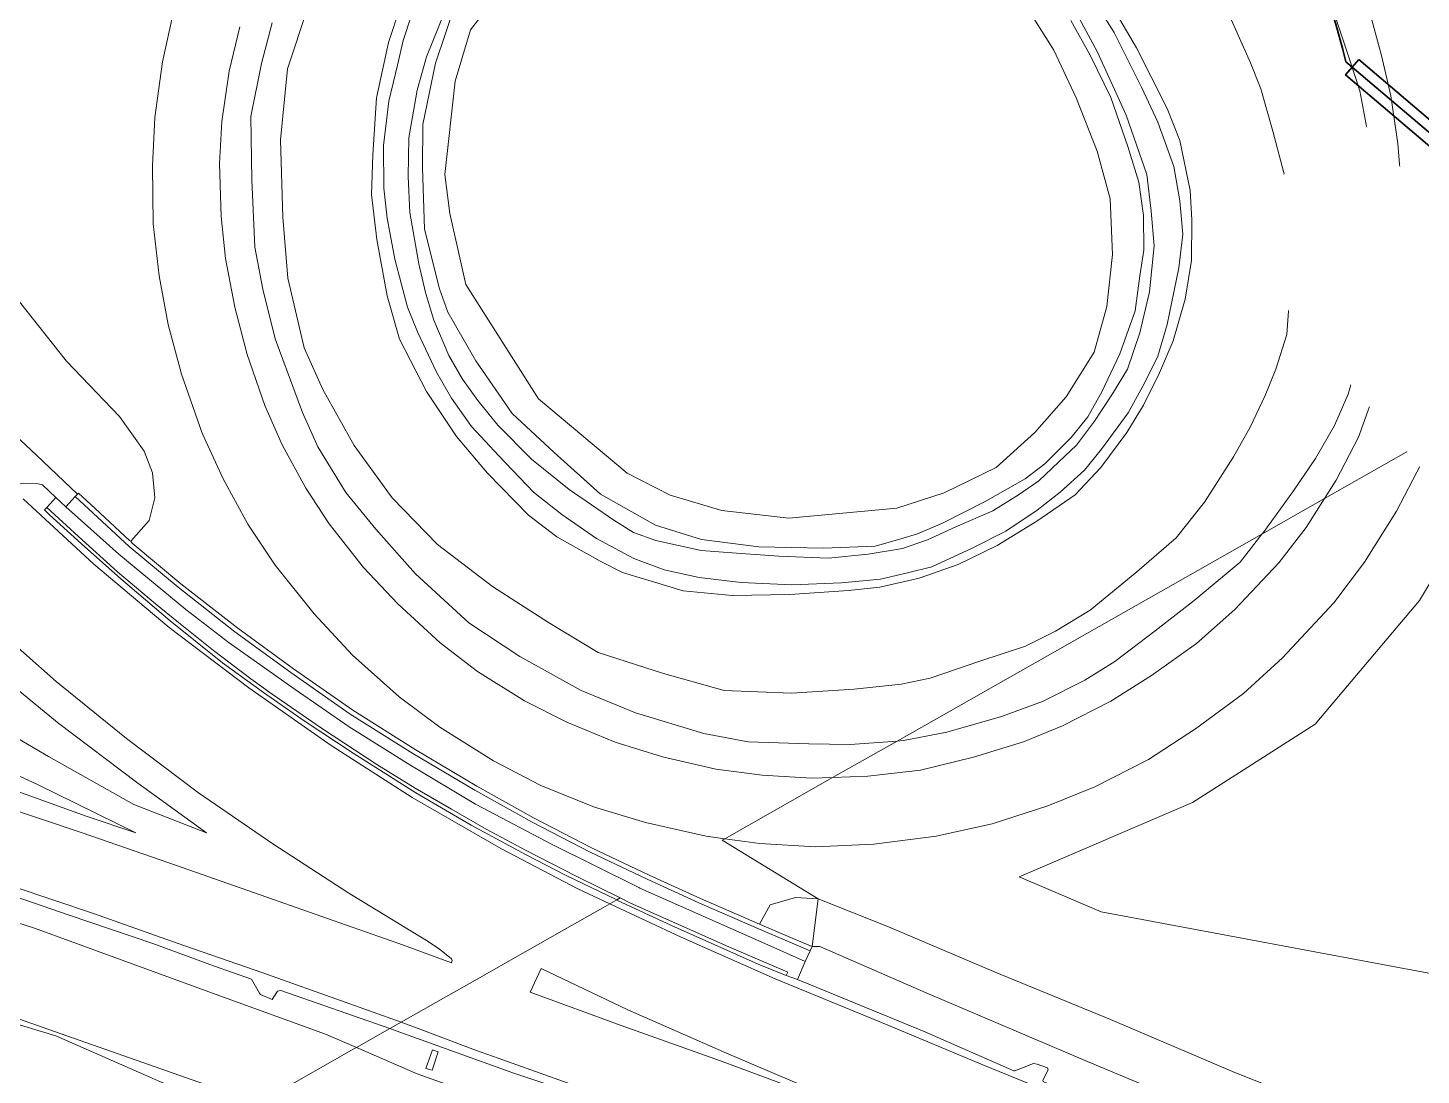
# Model space of a CAD drawing. Header units: metres. Extents: x 112942 to 118371, y 496117 to 499046.
# Drawn here: x 117808 to 117946, y 496378.5 to 496482.3 of the extents above; entities that cross this region are included whole.
import ezdxf

# ---------------------------------------------------------------- set-up
doc = ezdxf.new("R2010")
doc.units = ezdxf.units.M
doc.linetypes.add('XX-AFBREEK', pattern=[7, 4, -1, 1, -1])
for name, color, linetype, lineweight in [('B-WE-OG-TOPOKAART-G', 253, 'Continuous', 18), ('N-WE-KL-DATA_GLASVEZEL-G', 90, 'KL-GLASVEZEL-N', 35), ('N-WE-KL-DATA_GLASVEZEL_MANTELBUIS-G', 90, 'Continuous', 35), ('X-XX-AL-AFBREEKLIJN-G', 7, 'XX-AFBREEK', 18)]:
    doc.layers.add(name, color=color, linetype=linetype, lineweight=lineweight)
doc.linetypes.add('KL-GLASVEZEL-N', pattern='A,4,-1,[101,NLCS.SHX,S=0.5,R=0,X=0,Y=0],-1,4,-1,["G",Standard,S=1,R=0,X=-0.25,Y=-0.5],-1.5', length=12.5)

msp = doc.modelspace()

# ---------------------------------------------------------------- linework, layer by layer
at = {"layer": 'B-WE-OG-TOPOKAART-G', "elevation": -1.422}
for points in [[(117845.996, 496483.412), (117845.203, 496481.023), (117844.622, 496478.557), (117843.785, 496474.99), (117843.233, 496470.624), (117843.274, 496466.388), (117843.598, 496463.425), (117844.384, 496459.342), (117845.634, 496454.611), (117846.607, 496452.145), (117848.484, 496448.161), (117849.994, 496445.582), (117851.943, 496442.794), (117854.663, 496439.874), (117858.109, 496436.281), (117860.897, 496434.076), (117864.319, 496431.69), (117868.031, 496429.71), (117871.028, 496428.581), (117874.495, 496427.808), (117878.65, 496427.342), (117883.684, 496427.093), (117888.596, 496427.281), (117892.459, 496427.641), (117895.138, 496428.274), (117897.529, 496428.865), (117901.452, 496430.683), (117904.851, 496432.425), (117907.95, 496434.496), (117910.239, 496436.261), (117912.651, 496438.442), (117914.326, 496440.53), (117916.989, 496444.136), (117918.591, 496447.081), (117919.906, 496449.729), (117920.835, 496452.885), (117921.991, 496458.495), (117922.379, 496461.826), (117922.088, 496465.13), (117921.485, 496468.542), (117919.907, 496472.909), (117918.282, 496476.386), (117915.575, 496481.822), (117911.807, 496487.801)], [(117911.807, 496487.801), (117915.575, 496481.822), (117918.282, 496476.386), (117919.907, 496472.909), (117921.485, 496468.542), (117922.088, 496465.13), (117922.379, 496461.826), (117921.991, 496458.495), (117920.835, 496452.885), (117919.906, 496449.729), (117918.591, 496447.081), (117916.989, 496444.136), (117914.326, 496440.53), (117912.651, 496438.442), (117910.239, 496436.261), (117907.95, 496434.496), (117904.851, 496432.425), (117901.452, 496430.683), (117901.452, 496430.683), (117897.529, 496428.865), (117895.138, 496428.274), (117892.459, 496427.641), (117888.596, 496427.281), (117883.684, 496427.093), (117878.65, 496427.342), (117874.495, 496427.808), (117871.028, 496428.581), (117868.031, 496429.71), (117864.319, 496431.69), (117860.897, 496434.076), (117858.109, 496436.281), (117854.663, 496439.874), (117851.943, 496442.794), (117849.994, 496445.582), (117848.484, 496448.161), (117846.607, 496452.145), (117845.634, 496454.611), (117844.384, 496459.342), (117843.598, 496463.425), (117843.274, 496466.388), (117843.233, 496470.624), (117843.785, 496474.99), (117844.622, 496478.557), (117845.203, 496481.023), (117845.996, 496483.412)], [(117911.666, 496484.082), (117913.944, 496479.843), (117916.779, 496473.618), (117918.823, 496467.756), (117919.248, 496464.119), (117919.554, 496460.685), (117919.092, 496456.118), (117918.132, 496452.054), (117916.922, 496448.444), (117915.42, 496446.023), (117913.654, 496443.291), (117911.867, 496440.945), (117910.117, 496439.265), (117908.128, 496437.388), (117906.128, 496435.997), (117903.582, 496434.433), (117899.9, 496432.828), (117897.111, 496431.542), (117897.111, 496431.542), (117894.639, 496430.687), (117891.241, 496430.141), (117887.305, 496429.732), (117882.396, 496429.93), (117878.203, 496430.217), (117874.698, 496430.492), (117870.198, 496431.485), (117868.001, 496432.287), (117866.044, 496433.512), (117861.615, 496436.534), (117857.885, 496439.544), (117854.577, 496442.897), (117852.599, 496445.343), (117851.08, 496447.454), (117849.712, 496449.817), (117848.228, 496453.309), (117847.394, 496456.037), (117846.741, 496458.9), (117845.861, 496463.97), (117845.675, 496467.532), (117845.748, 496471.385), (117846.57, 496476.09), (117847.51, 496479.39), (117849.4, 496484.061)], [(117849.4, 496484.061), (117847.51, 496479.39), (117846.57, 496476.09), (117845.748, 496471.385), (117845.675, 496467.532), (117845.861, 496463.97), (117846.741, 496458.9), (117847.394, 496456.037), (117848.228, 496453.309), (117849.712, 496449.817), (117851.08, 496447.454), (117852.599, 496445.343), (117854.577, 496442.897), (117857.885, 496439.544), (117861.615, 496436.534), (117866.044, 496433.512), (117868.001, 496432.287), (117870.198, 496431.485), (117874.698, 496430.492), (117878.203, 496430.217), (117882.396, 496429.93), (117887.305, 496429.732), (117891.241, 496430.141), (117894.639, 496430.687), (117897.111, 496431.542), (117899.9, 496432.828), (117903.582, 496434.433), (117906.128, 496435.997), (117908.128, 496437.388), (117910.117, 496439.265), (117911.867, 496440.945), (117913.654, 496443.291), (117915.42, 496446.023), (117916.922, 496448.444), (117918.132, 496452.054), (117919.092, 496456.118), (117919.554, 496460.685), (117919.248, 496464.119), (117918.823, 496467.756), (117916.779, 496473.618), (117913.944, 496479.843), (117911.666, 496484.082)]]:
    msp.add_lwpolyline(points, dxfattribs=at)
at = {"layer": 'B-WE-OG-TOPOKAART-G', "elevation": 5.315}
for points in [[(117847.442, 496379.199), (117848.057, 496379.004), (117848.663, 496380.83), (117848.09, 496381.02), (117847.442, 496379.199)], [(117848.09, 496381.02), (117848.663, 496380.83), (117848.057, 496379.004), (117847.442, 496379.199), (117848.09, 496381.02)]]:
    msp.add_lwpolyline(points, close=True, dxfattribs=at)
at = {"layer": 'B-WE-OG-TOPOKAART-G'}
for points in [[(117894.071, 496434.694, -1.032), (117883.39, 496433.687, -1.032), (117876.75, 496434.452, -1.032), (117871.627, 496435.991, -0.915), (117867.361, 496438.156, -0.915), (117858.594, 496445.52, -0.804), (117851.383, 496456.838, -0.906), (117849.821, 496463.89, -1.005), (117849.317, 496467.74, -1.029), (117850.353, 496476.971, -1.029), (117851.865, 496482.061, -1.029), (117858.743, 496490.955, -1.098)], [(117858.743, 496490.955, -1.098), (117851.865, 496482.061, -1.029), (117850.353, 496476.971, -1.029), (117849.317, 496467.74, -1.029), (117849.821, 496463.89, -1.005), (117851.383, 496456.838, -0.906), (117858.594, 496445.52, -0.804)], [(117858.594, 496445.52, -0.804), (117867.361, 496438.156, -0.915), (117871.627, 496435.991, -0.915), (117876.75, 496434.452, -1.032), (117883.39, 496433.687, -1.032), (117894.071, 496434.694, -1.032), (117898.759, 496436.223, -1.032), (117903.911, 496438.708, -0.993), (117907.738, 496442.195, -0.99), (117910.83, 496445.73, -1.029), (117913.593, 496450.157, -0.876), (117914.875, 496454.656, -0.798), (117915.412, 496459.819, -0.81), (117915.19, 496465.34, -0.939), (117913.922, 496470.036, -0.975), (117911.82, 496475.35, -1.011), (117909.602, 496480.07, -0.897), (117903.901, 496489.125, -0.81)], [(117903.901, 496489.125, -0.81), (117909.602, 496480.07, -0.897), (117911.82, 496475.35, -1.011), (117913.922, 496470.036, -0.975), (117915.19, 496465.34, -0.939), (117915.412, 496459.819, -0.81), (117914.875, 496454.656, -0.798), (117913.593, 496450.157, -0.876), (117910.83, 496445.73, -1.029), (117907.738, 496442.195, -0.99), (117903.911, 496438.708, -0.993), (117898.759, 496436.223, -1.032), (117894.071, 496434.694, -1.032)], [(117914.403, 496486.096, -1.017), (117917.787, 496480.301, -0.972), (117920.835, 496474.274, -0.957), (117922.08, 496471.099, -0.954), (117923.121, 496466.171, -1.026), (117923.291, 496463.247, -1.002), (117923.254, 496459.207, -0.966), (117922.63, 496455.382, -1.014), (117921.415, 496451.253, -0.975), (117920.089, 496448.084, -0.939), (117918.479, 496444.887, -0.951), (117916.852, 496442.176, -0.951), (117914.28, 496438.732, -0.984), (117911.733, 496436.01, -0.975), (117907.941, 496433.395, -1.014), (117903.996, 496430.997, -1.035), (117900.158, 496429.096, -1.026), (117896.279, 496427.762, -1.047), (117892.377, 496426.852, -1.005), (117889.293, 496426.541, -0.987), (117883.488, 496426.148, -1.092), (117877.757, 496426.037, -1.086), (117872.918, 496426.503, -0.906), (117866.913, 496428.301, -0.825), (117864.686, 496429.439, -0.825), (117860.403, 496431.855, -0.798), (117857.596, 496433.987, -0.834), (117853.532, 496438.148, -0.882), (117850.485, 496441.803, -0.852), (117847.491, 496446.24, -0.831), (117844.834, 496451.432, -0.816), (117843.595, 496455.721, -0.837), (117842.591, 496461.301, -0.864), (117842.045, 496465.761, -0.903), (117842.196, 496469.681, -0.93), (117842.554, 496475.33, -0.915), (117843.731, 496480.824, -0.984), (117844.898, 496484.322, -0.993)], [(117844.898, 496484.322, -0.993), (117843.731, 496480.824, -0.984), (117842.554, 496475.33, -0.915), (117842.196, 496469.681, -0.93), (117842.045, 496465.761, -0.903), (117842.591, 496461.301, -0.864), (117843.595, 496455.721, -0.837), (117844.834, 496451.432, -0.816), (117847.491, 496446.24, -0.831), (117850.485, 496441.803, -0.852), (117853.532, 496438.148, -0.882), (117857.596, 496433.987, -0.834), (117860.403, 496431.855, -0.798), (117864.686, 496429.439, -0.825), (117866.913, 496428.301, -0.825), (117872.918, 496426.503, -0.906), (117877.757, 496426.037, -1.086), (117883.488, 496426.148, -1.092), (117889.293, 496426.541, -0.987), (117892.377, 496426.852, -1.005), (117896.279, 496427.762, -1.047), (117900.158, 496429.096, -1.026), (117903.996, 496430.997, -1.035), (117907.941, 496433.395, -1.014), (117911.733, 496436.01, -0.975), (117914.28, 496438.732, -0.984), (117916.852, 496442.176, -0.951), (117918.479, 496444.887, -0.951), (117920.089, 496448.084, -0.939), (117921.415, 496451.253, -0.975), (117922.63, 496455.382, -1.014), (117923.254, 496459.207, -0.966), (117923.291, 496463.247, -1.002), (117923.121, 496466.171, -1.026), (117922.08, 496471.099, -0.954), (117920.835, 496474.274, -0.957), (117917.787, 496480.301, -0.972), (117914.403, 496486.096, -1.017)], [(117937.141, 496484.429, 3.665), (117938.804, 496479.449, 3.596), (117939.907, 496476.027, 3.548), (117940.789, 496471.261, 3.446), (117941.229, 496467.271, 3.365), (117941.411, 496463.036, 3.317), (117941.253, 496459.658, 3.245), (117940.851, 496454.635, 3.164), (117940.072, 496450.578, 3.086), (117938.763, 496445.973, 3.056), (117937.418, 496442.884, 2.999), (117935.512, 496439.618, 2.927), (117933.36, 496436.417, 2.798), (117930.326, 496432.253, 2.735), (117930.222, 496432.119, 2.732), (117894.096, 496411.625, 1.773), (117889.443, 496411.266, 1.643), (117885.344, 496411.354, 1.511), (117879.341, 496411.539, 1.484), (117874.975, 496412.373, 1.409), (117868.181, 496414.415, 1.229), (117862.83, 496416.635, 1.082), (117856.749, 496419.985, 1.022), (117851.71, 496423.332, 0.947), (117846.426, 496428.185, 0.812), (117842.482, 496432.598, 0.776), (117839.507, 496436.23, 0.725), (117836.73, 496440.78, 0.701), (117835.224, 496444.177, 0.626), (117832.53, 496451.456, 0.479), (117831.288, 496456.383, 0.452), (117830.506, 496460.555, 0.413), (117830.2, 496467.215, 0.296), (117830.11, 496473.494, 0.251), (117831.169, 496478.736, 0.146), (117832.226, 496482.779, 0.116)], [(117850.339, 496484.562, -1.05), (117848.388, 496478.758, -1.044), (117847.149, 496472.695, -1.047), (117847.11, 496468.42, -0.909), (117847.308, 496462.323, -0.909), (117848.795, 496456.406, -0.918), (117849.602, 496454.117, -0.879), (117852.379, 496449.289, -0.879), (117855.969, 496444.066, -0.876), (117860.132, 496440.203, -0.867), (117864.734, 496436.087, -0.909), (117870.176, 496433.008, -1.041), (117874.717, 496431.592, -1.062), (117880.418, 496430.848, -1.086), (117886.794, 496430.714, -1.131), (117891.924, 496430.926, -1.161), (117894.382, 496431.61, -1.161), (117896.125, 496432.132, -1.161), (117898.594, 496433.207, -1.134), (117902.827, 496435.335, -1.158), (117906.787, 496437.586, -1.17), (117908.737, 496439.079, -1.158), (117911.321, 496441.692, -1.194), (117912.975, 496443.727, -1.194), (117914.384, 496446.216, -1.116), (117916.161, 496449.989, -1.014), (117917.669, 496454.242, -1.011), (117918.144, 496457.705, -1.029), (117918.536, 496460.238, -1.041), (117918.49, 496463.692, -1.089), (117918.046, 496466.992, -1.101), (117916.944, 496470.507, -1.155), (117915.26, 496475.377, -1.155), (117913.239, 496479.481, -1.176), (117911.311, 496483.011, -1.017)], [(117908.737, 496439.079, -1.158), (117906.787, 496437.586, -1.17), (117902.827, 496435.335, -1.158), (117898.594, 496433.207, -1.134), (117896.125, 496432.132, -1.161), (117894.382, 496431.61, -1.161), (117891.924, 496430.926, -1.161), (117886.794, 496430.714, -1.131), (117880.418, 496430.848, -1.086), (117874.717, 496431.592, -1.062), (117870.176, 496433.008, -1.041), (117864.734, 496436.087, -0.909), (117860.132, 496440.203, -0.867), (117855.969, 496444.066, -0.876), (117852.379, 496449.289, -0.879), (117849.602, 496454.117, -0.879), (117848.795, 496456.406, -0.918), (117847.308, 496462.323, -0.909), (117847.11, 496468.42, -0.909), (117847.149, 496472.695, -1.047), (117848.388, 496478.758, -1.044), (117850.339, 496484.562, -1.05)], [(117940.733, 496484.372, 4.028), (117942.074, 496479.527, 3.94), (117942.984, 496475.532, 3.852), (117943.678, 496470.795, 3.785), (117944.104, 496465.465, 3.668), (117944.151, 496460.743, 3.607), (117943.558, 496455.006, 3.516), (117942.934, 496451.649, 3.447), (117941.792, 496447.345, 3.394), (117939.792, 496441.733, 3.283), (117937.565, 496437.449, 3.184), (117936.412, 496435.63, 3.156), (117930.222, 496432.119, 2.732), (117930.326, 496432.253, 2.735), (117933.36, 496436.417, 2.798), (117935.512, 496439.618, 2.927), (117937.418, 496442.884, 2.999), (117938.763, 496445.973, 3.056), (117940.072, 496450.578, 3.086), (117940.851, 496454.635, 3.164), (117941.253, 496459.658, 3.245), (117941.411, 496463.036, 3.317), (117941.229, 496467.271, 3.365), (117940.789, 496471.261, 3.446), (117939.907, 496476.027, 3.548), (117938.804, 496479.449, 3.596), (117937.141, 496484.429, 3.665)], [(117822.447, 496483.84, 0.751), (117821.359, 496478.909, 0.811), (117820.598, 496473.393, 0.873), (117820.375, 496468.6, 0.936), (117820.451, 496462.861, 1.003), (117821.027, 496457.717, 1.071), (117821.915, 496452.883, 1.113), (117823.231, 496447.947, 1.164), (117825.305, 496442.11, 1.236), (117827.371, 496437.605, 1.309), (117829.829, 496433.091, 1.397), (117832.506, 496429.058, 1.439), (117836.396, 496424.214, 1.508), (117840.182, 496420.142, 1.584), (117844.812, 496415.997, 1.664), (117848.824, 496413.007, 1.738), (117854.132, 496409.677, 1.839), (117858.839, 496407.228, 1.901), (117864.149, 496405.074, 1.995), (117869.182, 496403.556, 2.063), (117875.191, 496402.196, 2.167), (117877.038, 496401.949, 2.198)], [(117829.023, 496482.379, 0.44), (117827.953, 496477.982, 0.502), (117827.245, 496472.986, 0.587), (117826.993, 496468.817, 0.646), (117827.183, 496463.579, 0.692), (117827.605, 496459.421, 0.743), (117828.52, 496454.59, 0.81), (117829.748, 496449.908, 0.869), (117831.493, 496444.871, 0.948), (117833.228, 496440.963, 1.062), (117835.552, 496436.679, 1.074), (117837.86, 496433.141, 1.142), (117841.256, 496428.824, 1.219), (117844.677, 496425.198, 1.284), (117848.851, 496421.365, 1.369), (117852.568, 496418.497, 1.472), (117857.2, 496415.604, 1.557), (117861.396, 496413.478, 1.625), (117866.196, 496411.511, 1.703), (117870.883, 496410.043, 1.776), (117876.143, 496408.823, 1.896), (117880.728, 496408.246, 1.966), (117885.633, 496407.93, 2.066), (117887.712, 496408.004, 2.101), (117883.233, 496405.463, 2.14), (117877.504, 496402.214, 2.21), (117877.038, 496401.949, 2.198), (117875.191, 496402.196, 2.167), (117869.182, 496403.556, 2.063), (117864.149, 496405.074, 1.995), (117858.839, 496407.228, 1.901), (117854.132, 496409.677, 1.839), (117848.824, 496413.007, 1.738), (117844.812, 496415.997, 1.664), (117840.182, 496420.142, 1.584), (117836.396, 496424.214, 1.508), (117832.506, 496429.058, 1.439), (117829.829, 496433.091, 1.397), (117827.371, 496437.605, 1.309), (117825.305, 496442.11, 1.236), (117823.231, 496447.947, 1.164), (117821.915, 496452.883, 1.113), (117821.027, 496457.717, 1.071), (117820.451, 496462.861, 1.003), (117820.375, 496468.6, 0.936), (117820.598, 496473.393, 0.873), (117821.359, 496478.909, 0.811), (117822.447, 496483.84, 0.751)], [(117926.644, 496484.277, -0.339), (117929.093, 496478.788, -0.288), (117930.098, 496476.215, -0.354), (117931.304, 496472.019, -0.348), (117932.537, 496467.411, -0.351), (117933.112, 496462.653, -0.384), (117933.293, 496459.382, -0.357), (117932.937, 496455.614, -0.36), (117932.675, 496451.906, -0.303), (117931.591, 496448.451, -0.309), (117930.547, 496445.859, -0.339), (117929.071, 496442.716, -0.342), (117927.402, 496439.771, -0.381), (117924.538, 496435.271, -0.324), (117921.741, 496431.738, -0.333), (117917.832, 496428.388, -0.369), (117913.221, 496424.575, -0.306), (117909.79, 496422.503, -0.324), (117906.818, 496421.028, -0.387), (117902.279, 496419.536, -0.438), (117897.372, 496417.852, -0.429), (117894.498, 496417.256, -0.483), (117889.842, 496416.746, -0.573), (117883.653, 496416.371, -0.513), (117876.968, 496416.629, -0.537), (117870.977, 496418.31, -0.513), (117864.497, 496420.379, -0.543), (117859.579, 496423.368, -0.534), (117854.023, 496426.929, -0.582), (117848.604, 496431.081, -0.483), (117844.094, 496435.714, -0.477), (117840.335, 496440.901, -0.402), (117837.232, 496446.432, -0.408), (117835.388, 496450.572, -0.408), (117833.763, 496457.478, -0.498), (117833.263, 496463.515, -0.567), (117833.059, 496471.183, -0.594), (117833.724, 496478.211, -0.627), (117835.714, 496484.189, -0.72)], [(117835.714, 496484.189, -0.72), (117833.724, 496478.211, -0.627), (117833.059, 496471.183, -0.594), (117833.263, 496463.515, -0.567), (117833.763, 496457.478, -0.498), (117835.388, 496450.572, -0.408), (117837.232, 496446.432, -0.408), (117840.335, 496440.901, -0.402), (117844.094, 496435.714, -0.477), (117848.604, 496431.081, -0.483), (117854.023, 496426.929, -0.582), (117859.579, 496423.368, -0.534), (117864.497, 496420.379, -0.543), (117870.977, 496418.31, -0.513), (117876.968, 496416.629, -0.537), (117883.653, 496416.371, -0.513), (117889.842, 496416.746, -0.573), (117894.498, 496417.256, -0.483), (117897.372, 496417.852, -0.429), (117902.279, 496419.536, -0.438), (117906.818, 496421.028, -0.387), (117909.79, 496422.503, -0.324), (117913.221, 496424.575, -0.306), (117917.832, 496428.388, -0.369), (117921.741, 496431.738, -0.333), (117924.538, 496435.271, -0.324), (117927.402, 496439.771, -0.381), (117929.071, 496442.716, -0.342), (117930.547, 496445.859, -0.339), (117931.591, 496448.451, -0.309), (117932.675, 496451.906, -0.303), (117932.937, 496455.614, -0.36), (117933.293, 496459.382, -0.357), (117933.112, 496462.653, -0.384), (117932.537, 496467.411, -0.351), (117931.304, 496472.019, -0.348), (117930.098, 496476.215, -0.354), (117929.093, 496478.788, -0.288), (117926.644, 496484.277, -0.339)], [(117911.311, 496483.011, -1.017), (117913.239, 496479.481, -1.176), (117915.26, 496475.377, -1.155), (117916.944, 496470.507, -1.155), (117918.046, 496466.992, -1.101), (117918.49, 496463.692, -1.089), (117918.536, 496460.238, -1.041), (117918.144, 496457.705, -1.029), (117917.669, 496454.242, -1.011), (117916.161, 496449.989, -1.014), (117914.384, 496446.216, -1.116), (117912.975, 496443.727, -1.194), (117911.321, 496441.692, -1.194), (117908.737, 496439.079, -1.158)], [(117946.425, 496441.31, 3.611), (117940.852, 496438.149, 3.356), (117936.412, 496435.63, 3.156), (117937.565, 496437.449, 3.184), (117939.792, 496441.733, 3.283), (117941.792, 496447.345, 3.394), (117942.934, 496451.649, 3.447), (117943.558, 496455.006, 3.516), (117944.151, 496460.743, 3.607), (117944.104, 496465.465, 3.668), (117943.678, 496470.795, 3.785), (117942.984, 496475.532, 3.852), (117942.074, 496479.527, 3.94), (117940.733, 496484.372, 4.028)], [(117832.226, 496482.779, 0.116), (117831.169, 496478.736, 0.146), (117830.11, 496473.494, 0.251), (117830.2, 496467.215, 0.296), (117830.506, 496460.555, 0.413), (117831.288, 496456.383, 0.452), (117832.53, 496451.456, 0.479), (117835.224, 496444.177, 0.626), (117836.73, 496440.78, 0.701), (117839.507, 496436.23, 0.725), (117842.482, 496432.598, 0.776), (117846.426, 496428.185, 0.812), (117851.71, 496423.332, 0.947), (117856.749, 496419.985, 1.022), (117862.83, 496416.635, 1.082), (117868.181, 496414.415, 1.229), (117874.975, 496412.373, 1.409), (117879.341, 496411.539, 1.484), (117885.344, 496411.354, 1.511), (117889.443, 496411.266, 1.643), (117894.096, 496411.625, 1.773), (117887.712, 496408.004, 2.101), (117885.633, 496407.93, 2.066), (117880.728, 496408.246, 1.966), (117876.143, 496408.823, 1.896), (117870.883, 496410.043, 1.776), (117866.196, 496411.511, 1.703), (117861.396, 496413.478, 1.625), (117857.2, 496415.604, 1.557), (117852.568, 496418.497, 1.472), (117848.851, 496421.365, 1.369), (117844.677, 496425.198, 1.284), (117841.256, 496428.824, 1.219), (117837.86, 496433.141, 1.142), (117835.552, 496436.679, 1.074), (117833.228, 496440.963, 1.062), (117831.493, 496444.871, 0.948), (117829.748, 496449.908, 0.869), (117828.52, 496454.59, 0.81), (117827.605, 496459.421, 0.743), (117827.183, 496463.579, 0.692), (117826.993, 496468.817, 0.646), (117827.245, 496472.986, 0.587), (117827.953, 496477.982, 0.502), (117829.023, 496482.379, 0.44)], [(117877.038, 496401.949, 2.198), (117876.761, 496401.792, 2.134), (117886.281, 496395.985, 2.236), (117884.05, 496396.118, 2.284), (117881.538, 496395.391, 2.29), (117880.484, 496393.476, 2.309), (117874.636, 496396.018, 2.138), (117869.554, 496398.334, 1.85), (117863.913, 496401.005, 1.794), (117858.163, 496403.986, 1.783), (117852.499, 496407.138, 1.73), (117846.387, 496410.77, 1.721), (117840.207, 496414.665, 1.52), (117834.327, 496418.778, 1.52), (117828.81, 496422.804, 1.456), (117823.195, 496427.199, 1.456), (117818.358, 496431.227, 1.456), (117818.234, 496431.43, 1.325), (117820.041, 496433.474, 1.274), (117820.61, 496435.722, 1.202), (117820.367, 496438.187, 1.193), (117819.546, 496440.337, 1.121), (117817.093, 496443.783, 1.019), (117811.85, 496449.261, 0.878), (117807.204, 496455.137, 0.89)], [(117807.204, 496455.137, 0.89), (117811.85, 496449.261, 0.878), (117817.093, 496443.783, 1.019), (117819.546, 496440.337, 1.121), (117820.367, 496438.187, 1.193), (117820.61, 496435.722, 1.202), (117820.041, 496433.474, 1.274), (117818.234, 496431.43, 1.325)], [(117818.234, 496431.43, 1.325), (117818.092, 496431.474, 1.517), (117814.684, 496434.642, 4.64), (117813.035, 496436.176, 5.637), (117812.941, 496436.075, 5.908), (117808.875, 496439.953, 6.08), (117804.143, 496444.355, 6.173)], [(117804.143, 496444.355, 6.173), (117808.875, 496439.953, 6.08), (117812.941, 496436.075, 5.908), (117812.728, 496435.846, 5.981)], [(117720.977, 496442.969, 1.214), (117728.811, 496440.957, 1.244), (117736.581, 496438.611, 1.301), (117752.487, 496433.681, 1.355), (117763.834, 496430.315, 1.292), (117769.581, 496428.04, 1.352), (117772.81, 496426.631, 1.424), (117776.111, 496424.946, 1.664), (117781.237, 496421.819, 2.411), (117791.975, 496415.734, 3.746), (117800.179, 496411.367, 4.613), (117808.988, 496407.328, 5.312), (117818.736, 496402.513, 5.807), (117813.811, 496404.169, 5.882), (117804.276, 496407.608, 5.891), (117796.457, 496410.264, 5.888), (117786.404, 496413.791, 5.84), (117772.227, 496419.013, 5.798), (117762.133, 496422.804, 5.636), (117753.691, 496425.674, 5.468), (117742.911, 496429.692, 5.234), (117726.843, 496435.215, 4.763), (117717.296, 496437.917, 4.445)], [(117717.296, 496437.917, 4.445), (117726.843, 496435.215, 4.763), (117742.911, 496429.692, 5.234), (117753.691, 496425.674, 5.468), (117762.133, 496422.804, 5.636), (117772.227, 496419.013, 5.798), (117786.404, 496413.791, 5.84), (117796.457, 496410.264, 5.888), (117804.276, 496407.608, 5.891), (117813.811, 496404.169, 5.882), (117818.736, 496402.513, 5.807), (117808.988, 496407.328, 5.312), (117800.179, 496411.367, 4.613), (117791.975, 496415.734, 3.746), (117781.237, 496421.819, 2.411), (117776.111, 496424.946, 1.664), (117772.81, 496426.631, 1.424), (117769.581, 496428.04, 1.352), (117763.834, 496430.315, 1.292), (117752.487, 496433.681, 1.355), (117736.581, 496438.611, 1.301), (117728.811, 496440.957, 1.244), (117720.977, 496442.969, 1.214)], [(117944.933, 496371.89, 1.985), (117927.529, 496378.793, 2.072), (117915.222, 496384.024, 2.045), (117903.803, 496388.726, 2.105), (117893.249, 496393.229, 2.096), (117886.281, 496395.985, 2.236), (117876.761, 496401.792, 2.134), (117877.038, 496401.949, 2.198), (117880.518, 496401.483, 2.255), (117886.034, 496401.14, 2.354), (117891.806, 496401.412, 2.445), (117897.972, 496402.182, 2.555), (117903.514, 496403.427, 2.649), (117909.029, 496405.202, 2.761), (117913.687, 496407.093, 2.84), (117918.975, 496409.801, 2.944), (117923.653, 496412.814, 3.039), (117928.399, 496416.344, 3.13), (117932.272, 496419.858, 3.208), (117937.349, 496425.322, 3.329), (117940.386, 496429.339, 3.413), (117943.553, 496434.377, 3.496), (117945.951, 496439.012, 3.579), (117947.033, 496441.655, 3.64)], [(117947.033, 496441.655, 3.64), (117945.951, 496439.012, 3.579), (117943.553, 496434.377, 3.496), (117940.386, 496429.339, 3.413), (117937.349, 496425.322, 3.329), (117932.272, 496419.858, 3.208), (117928.399, 496416.344, 3.13), (117923.653, 496412.814, 3.039), (117918.975, 496409.801, 2.944), (117913.687, 496407.093, 2.84), (117909.029, 496405.202, 2.761), (117903.514, 496403.427, 2.649), (117897.972, 496402.182, 2.555), (117891.806, 496401.412, 2.445), (117886.034, 496401.14, 2.354), (117880.518, 496401.483, 2.255), (117877.038, 496401.949, 2.198)], [(117877.038, 496401.949, 2.198), (117877.504, 496402.214, 2.21), (117883.233, 496405.463, 2.14), (117887.712, 496408.004, 2.101), (117891.197, 496408.127, 2.159), (117896.399, 496408.735, 2.258), (117901.652, 496410.012, 2.354), (117906.623, 496411.529, 2.464), (117910.475, 496413.128, 2.531), (117915.26, 496415.565, 2.629), (117919.298, 496418.1, 2.7), (117923.739, 496421.272, 2.816), (117927.535, 496424.643, 2.904), (117931.886, 496429.278, 3.03), (117934.611, 496432.79, 3.111), (117936.412, 496435.63, 3.156), (117940.852, 496438.149, 3.356), (117946.425, 496441.31, 3.611)], [(117923.354, 496405.549, 2.378), (117906.184, 496398.178, 1.94), (117914.311, 496394.701, 1.997), (117954.496, 496387.191, 2.048), (117968.092, 496383.851, 2.171), (117980.695, 496379.939, 2.066), (117986.849, 496379.6, 2.081), (117979.656, 496398.076, 2.249), (117966.961, 496418.638, 2.396), (117953.577, 496438.506, 3.158), (117945.831, 496425.529, 2.826), (117935.506, 496413.279, 2.652), (117923.354, 496405.549, 2.378)], [(117968.092, 496383.851, 2.171), (117954.496, 496387.191, 2.048), (117914.311, 496394.701, 1.997), (117906.184, 496398.178, 1.94), (117923.354, 496405.549, 2.378), (117935.506, 496413.279, 2.652), (117945.831, 496425.529, 2.826), (117953.577, 496438.506, 3.158), (117966.961, 496418.638, 2.396), (117979.656, 496398.076, 2.249), (117986.849, 496379.6, 2.081), (117980.695, 496379.939, 2.066), (117968.092, 496383.851, 2.171)], [(117812.728, 496435.846, 5.981), (117811.785, 496434.828, 5.966), (117810.813, 496435.742, 5.918), (117809.471, 496437.005, 5.93), (117809.045, 496437.095, 5.924), (117806.944, 496437.137, 5.975)], [(117806.944, 496437.137, 5.975), (117809.045, 496437.095, 5.924), (117809.471, 496437.005, 5.93), (117810.813, 496435.742, 5.918)], [(117818.234, 496431.43, 1.325), (117818.358, 496431.227, 1.456), (117823.195, 496427.199, 1.456), (117828.81, 496422.804, 1.456), (117834.327, 496418.778, 1.52), (117840.207, 496414.665, 1.52), (117846.387, 496410.77, 1.721), (117852.499, 496407.138, 1.73), (117858.163, 496403.986, 1.783), (117863.913, 496401.005, 1.794), (117869.554, 496398.334, 1.85), (117874.636, 496396.018, 2.138), (117880.484, 496393.476, 2.309), (117884.158, 496391.912, 4.542), (117885.676, 496391.265, 4.906), (117885.499, 496390.851, 5.001), (117880.306, 496393.062, 5.043), (117874.453, 496395.607, 5.124), (117869.365, 496397.926, 5.197), (117863.713, 496400.602, 5.262), (117857.95, 496403.59, 5.278), (117852.275, 496406.747, 5.343), (117846.152, 496410.386, 5.34), (117839.958, 496414.29, 5.452), (117834.065, 496418.412, 5.592), (117828.539, 496422.445, 5.835), (117822.912, 496426.849, 5.877), (117818.06, 496430.889, 5.928), (117812.728, 496435.846, 5.981), (117812.941, 496436.075, 5.908), (117813.035, 496436.176, 5.637), (117814.684, 496434.642, 4.64), (117818.092, 496431.474, 1.517), (117818.234, 496431.43, 1.325)], [(117807.564, 496435.6, 5.955), (117814.552, 496429.141, 5.837), (117822.029, 496422.861, 5.738), (117829.896, 496416.892, 5.621), (117838.056, 496411.193, 5.491), (117846.087, 496406.033, 5.387), (117854.862, 496400.962, 5.25), (117862.485, 496396.984, 5.141), (117865.666, 496395.498, 5.098), (117865.19, 496395.228, 5.123), (117861.161, 496392.943, 5.304), (117857.029, 496390.598, 5.443), (117852.528, 496388.045, 5.505), (117848.438, 496385.724, 5.449), (117844.985, 496383.766, 5.389), (117839.456, 496385.765, 5.465), (117831.302, 496388.657, 5.545), (117822.827, 496391.606, 5.642), (117814.529, 496394.527, 5.69), (117806.682, 496397.171, 5.704)], [(117810.813, 496435.742, 5.918), (117809.899, 496434.759, 5.894), (117809.697, 496434.514, 5.899), (117810.186, 496434.028, 5.855), (117813.352, 496431.162, 5.78), (117817.229, 496427.683, 5.669), (117822.126, 496423.512, 5.531), (117827.315, 496419.373, 5.471), (117831.371, 496416.417, 5.402), (117835.39, 496413.628, 5.384), (117840.251, 496410.406, 5.306), (117846.442, 496406.506, 5.216), (117851.91, 496403.279, 5.132), (117857.37, 496400.362, 5.105), (117861.275, 496398.338, 5.033), (117866.344, 496395.883, 4.97), (117865.666, 496395.498, 5.098), (117862.485, 496396.984, 5.141), (117854.862, 496400.962, 5.25), (117846.087, 496406.033, 5.387), (117838.056, 496411.193, 5.491), (117829.896, 496416.892, 5.621), (117822.029, 496422.861, 5.738), (117814.552, 496429.141, 5.837), (117807.564, 496435.6, 5.955)], [(117849.994, 496404.866, 5.213), (117853.417, 496402.892, 5.129), (117857.376, 496400.778, 5.087), (117862.31, 496398.252, 5.018), (117866.688, 496396.078, 4.942), (117866.344, 496395.883, 4.97), (117861.275, 496398.338, 5.033), (117857.37, 496400.362, 5.105), (117851.91, 496403.279, 5.132), (117846.442, 496406.506, 5.216), (117840.251, 496410.406, 5.306), (117835.39, 496413.628, 5.384), (117831.371, 496416.417, 5.402), (117827.315, 496419.373, 5.471), (117822.126, 496423.512, 5.531), (117817.229, 496427.683, 5.669), (117813.352, 496431.162, 5.78), (117810.186, 496434.028, 5.855), (117809.697, 496434.514, 5.899), (117809.899, 496434.759, 5.894), (117813.05, 496431.868, 5.828), (117816.924, 496428.39, 5.72), (117820.661, 496425.222, 5.657), (117822.939, 496423.356, 5.615), (117826.425, 496420.606, 5.567), (117830.117, 496417.798, 5.498), (117832.238, 496416.255, 5.441), (117837.116, 496412.887, 5.387), (117842.588, 496409.312, 5.264), (117846.372, 496406.945, 5.222), (117849.994, 496404.866, 5.213)], [(117866.688, 496396.078, 4.942), (117867.648, 496395.601, 4.925), (117871.844, 496393.698, 4.889), (117877.731, 496391.096, 4.82), (117883.281, 496388.714, 4.811), (117883.117, 496388.383, 4.799), (117880.341, 496389.532, 4.775), (117871.776, 496393.352, 4.892), (117866.36, 496395.875, 4.97), (117866.344, 496395.883, 4.97), (117861.275, 496398.338, 5.033), (117857.37, 496400.362, 5.105), (117851.91, 496403.279, 5.132), (117846.442, 496406.506, 5.216), (117840.251, 496410.406, 5.306), (117835.39, 496413.628, 5.384), (117831.371, 496416.417, 5.402), (117827.315, 496419.373, 5.471), (117822.126, 496423.512, 5.531), (117817.229, 496427.683, 5.669), (117813.352, 496431.162, 5.78), (117810.186, 496434.028, 5.855), (117809.697, 496434.514, 5.899), (117809.899, 496434.759, 5.894), (117813.05, 496431.868, 5.828), (117816.924, 496428.39, 5.72), (117820.661, 496425.222, 5.657), (117822.939, 496423.356, 5.615), (117826.425, 496420.606, 5.567), (117830.117, 496417.798, 5.498), (117832.238, 496416.255, 5.441), (117837.116, 496412.887, 5.387), (117842.588, 496409.312, 5.264), (117846.372, 496406.945, 5.222), (117849.994, 496404.866, 5.213), (117853.417, 496402.892, 5.129), (117857.376, 496400.778, 5.087), (117862.31, 496398.252, 5.018), (117866.688, 496396.078, 4.942)], [(117811.785, 496434.828, 5.966), (117817.04, 496430.12, 6.053), (117823.68, 496424.667, 5.96), (117827.969, 496421.335, 5.903), (117834.512, 496416.717, 5.786), (117839.836, 496413.042, 5.678), (117845.838, 496409.272, 5.591), (117852.366, 496405.381, 5.501), (117859.954, 496401.361, 5.396), (117868.524, 496397.119, 5.254), (117868.64, 496397.062, 5.252), (117881, 496391.555, 5.126), (117884.988, 496389.776, 4.973), (117884.22, 496388, 4.79), (117883.117, 496388.383, 4.799), (117883.281, 496388.714, 4.811), (117877.731, 496391.096, 4.82), (117871.844, 496393.698, 4.889), (117867.648, 496395.601, 4.925), (117866.688, 496396.078, 4.942), (117862.31, 496398.252, 5.018), (117857.376, 496400.778, 5.087), (117853.417, 496402.892, 5.129), (117849.994, 496404.866, 5.213), (117846.372, 496406.945, 5.222), (117842.588, 496409.312, 5.264), (117837.116, 496412.887, 5.387), (117832.238, 496416.255, 5.441), (117830.117, 496417.798, 5.498), (117826.425, 496420.606, 5.567), (117822.939, 496423.356, 5.615), (117820.661, 496425.222, 5.657), (117816.924, 496428.39, 5.72), (117813.05, 496431.868, 5.828), (117809.899, 496434.759, 5.894), (117810.813, 496435.742, 5.918), (117811.785, 496434.828, 5.966)], [(117885.499, 496390.851, 5.001), (117884.988, 496389.776, 4.973), (117881, 496391.555, 5.126), (117868.64, 496397.062, 5.252), (117868.524, 496397.119, 5.254), (117859.954, 496401.361, 5.396), (117852.366, 496405.381, 5.501), (117845.838, 496409.272, 5.591), (117839.836, 496413.042, 5.678), (117834.512, 496416.717, 5.786), (117827.969, 496421.335, 5.903), (117823.68, 496424.667, 5.96), (117817.04, 496430.12, 6.053), (117811.785, 496434.828, 5.966), (117812.728, 496435.846, 5.981), (117818.06, 496430.889, 5.928), (117822.912, 496426.849, 5.877), (117828.539, 496422.445, 5.835), (117834.065, 496418.412, 5.592), (117839.958, 496414.29, 5.452), (117846.152, 496410.386, 5.34), (117852.275, 496406.747, 5.343), (117857.95, 496403.59, 5.278), (117863.713, 496400.602, 5.262), (117869.365, 496397.926, 5.197), (117874.453, 496395.607, 5.124), (117880.306, 496393.062, 5.043), (117885.499, 496390.851, 5.001)], [(117887.712, 496408.004, 2.101), (117894.096, 496411.625, 1.773), (117894.724, 496411.674, 1.79), (117899.034, 496412.498, 1.967), (117904.44, 496414.056, 2.036), (117908.508, 496415.537, 2.159), (117912.671, 496417.651, 2.213), (117915.668, 496419.512, 2.273), (117919.654, 496422.533, 2.378), (117923.526, 496425.53, 2.489), (117928.081, 496429.356, 2.672), (117930.222, 496432.119, 2.732), (117936.412, 496435.63, 3.156), (117934.611, 496432.79, 3.111), (117931.886, 496429.278, 3.03), (117927.535, 496424.643, 2.904), (117923.739, 496421.272, 2.816), (117919.298, 496418.1, 2.7), (117915.26, 496415.565, 2.629), (117910.475, 496413.128, 2.531), (117906.623, 496411.529, 2.464), (117901.652, 496410.012, 2.354), (117896.399, 496408.735, 2.258), (117891.197, 496408.127, 2.159), (117887.712, 496408.004, 2.101)], [(117894.096, 496411.625, 1.773), (117930.222, 496432.119, 2.732), (117928.081, 496429.356, 2.672), (117923.526, 496425.53, 2.489), (117919.654, 496422.533, 2.378), (117915.668, 496419.512, 2.273), (117912.671, 496417.651, 2.213), (117908.508, 496415.537, 2.159), (117904.44, 496414.056, 2.036), (117899.034, 496412.498, 1.967), (117894.724, 496411.674, 1.79), (117894.096, 496411.625, 1.773)], [(117721.622, 496424.738, 4.509), (117729.625, 496422.314, 4.745), (117737.823, 496419.766, 4.96), (117746.919, 496416.877, 5.142), (117755.412, 496414.171, 5.282), (117762.91, 496411.768, 5.4), (117771.485, 496409.026, 5.539), (117780.199, 496406.118, 5.635), (117789.086, 496403.124, 5.683), (117798.298, 496400.003, 5.717), (117806.682, 496397.171, 5.704), (117814.529, 496394.527, 5.69), (117822.827, 496391.606, 5.642), (117831.302, 496388.657, 5.545), (117839.456, 496385.765, 5.465), (117844.985, 496383.766, 5.389)], [(117840.564, 496381.258, 5.376), (117840.321, 496381.12, 4.563), (117830.645, 496375.632, 0.425), (117825.528, 496377.621, 0.413), (117811.326, 496382.612, 0.598), (117795.051, 496388.325, 0.22), (117765.972, 496398.295, 0.253), (117747.306, 496404.796, 0.376), (117732.538, 496409.657, 0.355), (117714.713, 496414.973, 0.361), (117712.348, 496415.829, 0.399), (117712.142, 496422.956, 4.255), (117719.079, 496420.958, 4.51), (117728.739, 496418.464, 4.786), (117742.1, 496414.606, 5.038), (117757.376, 496410.017, 5.347), (117775.773, 496403.948, 5.59), (117792.496, 496398.258, 5.704), (117808.679, 496393.079, 5.716), (117826.68, 496386.514, 5.567), (117837.501, 496382.572, 5.417), (117840.564, 496381.258, 5.376)], [(117804.385, 496423.205, 6.379), (117810.823, 496417.532, 6.278), (117817.803, 496411.879, 6.181), (117824.94, 496406.479, 6.082), (117832.295, 496401.428, 5.972), (117839.818, 496396.567, 5.827), (117847.491, 496391.873, 5.649), (117848.767, 496391.039, 5.606), (117849.962, 496390.038, 5.582), (117850.059, 496389.867, 5.571), (117849.97, 496389.662, 5.565), (117845.229, 496391.388, 5.624), (117837.708, 496394.027, 5.712), (117829.823, 496396.823, 5.81), (117822.001, 496399.557, 5.849), (117813.412, 496402.541, 5.883), (117805.461, 496405.211, 5.873)], [(117805.461, 496405.211, 5.873), (117813.412, 496402.541, 5.883), (117822.001, 496399.557, 5.849), (117829.823, 496396.823, 5.81), (117837.708, 496394.027, 5.712), (117845.229, 496391.388, 5.624), (117849.97, 496389.662, 5.565), (117850.059, 496389.867, 5.571), (117849.962, 496390.038, 5.582), (117848.767, 496391.039, 5.606), (117847.491, 496391.873, 5.649), (117839.818, 496396.567, 5.827), (117832.295, 496401.428, 5.972), (117824.94, 496406.479, 6.082), (117817.803, 496411.879, 6.181), (117810.823, 496417.532, 6.278), (117804.385, 496423.205, 6.379)], [(117806.844, 496416.865, 6.454), (117810.955, 496413.465, 6.355), (117818.926, 496407.435, 6.181), (117825.734, 496402.52, 6.01), (117818.518, 496405.338, 5.731), (117810.068, 496410.091, 5.155), (117802.844, 496414.323, 4.543)], [(117802.844, 496414.323, 4.543), (117810.068, 496410.091, 5.155), (117818.518, 496405.338, 5.731), (117825.734, 496402.52, 6.01), (117818.926, 496407.435, 6.181), (117810.955, 496413.465, 6.355), (117806.844, 496416.865, 6.454)], [(117712.348, 496415.829, 0.399), (117714.713, 496414.973, 0.361), (117732.538, 496409.657, 0.355), (117747.306, 496404.796, 0.376), (117765.972, 496398.295, 0.253), (117795.051, 496388.325, 0.22), (117811.326, 496382.612, 0.598), (117825.528, 496377.621, 0.413), (117830.645, 496375.632, 0.425), (117828.466, 496374.395, 0.548), (117825.536, 496375.948, 0.547), (117810.798, 496382.42, 0.554), (117769.148, 496394.991, 0.325), (117747.455, 496400.959, 0.4), (117719.532, 496408.735, 0.415), (117712.492, 496410.862, 0.189), (117712.348, 496415.829, 0.399)], [(117712.492, 496410.862, 0.189), (117719.532, 496408.735, 0.415), (117747.455, 496400.959, 0.4), (117769.148, 496394.991, 0.325), (117810.798, 496382.42, 0.554), (117825.536, 496375.948, 0.547), (117828.466, 496374.395, 0.548), (117822.083, 496370.774, 0.39), (117820.616, 496371.623, 0.407), (117815.818, 496373.83, 0.47), (117810.956, 496375.905, 0.473), (117806.37, 496377.568, 0.437), (117799.404, 496379.665, 0.42), (117791.575, 496381.766, 0.37), (117783.549, 496383.775, 0.333), (117775.841, 496385.769, 0.273), (117765.525, 496388.228, 0.27), (117756.521, 496390.35, 0.26), (117746.465, 496392.851, 0.2), (117733.658, 496395.789, 0.13), (117719.153, 496399.584, 0.063), (117712.777, 496401.006, 0.073), (117712.492, 496410.862, 0.189)], [(117804.918, 496396.861, 5.77), (117812.11, 496394.382, 5.731), (117820.402, 496391.57, 5.617), (117826.416, 496389.37, 5.564), (117830.168, 496388.035, 5.558), (117830.976, 496386.64, 5.588), (117831.082, 496386.504, 5.585), (117832.238, 496386.033, 5.555), (117832.738, 496386.861, 5.528), (117833.084, 496386.915, 5.51), (117843.868, 496383.132, 5.366), (117840.564, 496381.258, 5.376), (117837.501, 496382.572, 5.417), (117826.68, 496386.514, 5.567), (117808.679, 496393.079, 5.716), (117792.496, 496398.258, 5.704)], [(117844.985, 496383.766, 5.389), (117843.868, 496383.132, 5.366), (117833.084, 496386.915, 5.51), (117832.738, 496386.861, 5.528), (117832.238, 496386.033, 5.555), (117831.082, 496386.504, 5.585), (117830.976, 496386.64, 5.588), (117830.168, 496388.035, 5.558), (117826.416, 496389.37, 5.564), (117820.402, 496391.57, 5.617), (117812.11, 496394.382, 5.731), (117804.918, 496396.861, 5.77)], [(117884.05, 496396.118, 2.284), (117886.281, 496395.985, 2.236), (117885.676, 496391.265, 4.906), (117884.158, 496391.912, 4.542), (117880.484, 496393.476, 2.309), (117881.538, 496395.391, 2.29), (117884.05, 496396.118, 2.284)], [(117864.311, 496376.727, 5.091), (117854.615, 496380.216, 5.262), (117852.367, 496381.015, 5.296), (117846.93, 496383.063, 5.362), (117844.985, 496383.766, 5.389), (117848.438, 496385.724, 5.449), (117852.528, 496388.045, 5.505), (117857.029, 496390.598, 5.443), (117861.161, 496392.943, 5.304), (117865.19, 496395.228, 5.123), (117865.666, 496395.498, 5.098), (117872.723, 496392.202, 5.003), (117882.023, 496388.05, 4.914), (117893.125, 496383.512, 4.779), (117902.579, 496379.549, 4.642), (117913.352, 496375.155, 4.436)], [(117883.117, 496388.383, 4.799), (117884.22, 496388, 4.79), (117896.77, 496382.852, 4.685), (117905.661, 496378.968, 4.583), (117905.76, 496378.956, 4.583), (117907.618, 496379.664, 4.583), (117907.982, 496379.617, 4.574), (117908.996, 496379.266, 4.538), (117909.056, 496379.046, 4.517), (117908.538, 496378.042, 4.49), (117908.554, 496377.887, 4.496), (117913.411, 496375.612, 4.439), (117913.352, 496375.155, 4.436), (117902.579, 496379.549, 4.642), (117893.125, 496383.512, 4.779), (117882.023, 496388.05, 4.914), (117872.723, 496392.202, 5.003), (117865.666, 496395.498, 5.098), (117866.344, 496395.883, 4.97), (117866.36, 496395.875, 4.97), (117871.776, 496393.352, 4.892), (117880.341, 496389.532, 4.775), (117883.117, 496388.383, 4.799)], [(117877.731, 496391.096, 4.82), (117883.281, 496388.714, 4.811), (117883.117, 496388.383, 4.799), (117880.341, 496389.532, 4.775), (117871.776, 496393.352, 4.892), (117866.36, 496395.875, 4.97), (117866.344, 496395.883, 4.97), (117866.688, 496396.078, 4.942), (117867.648, 496395.601, 4.925), (117871.844, 496393.698, 4.889), (117877.731, 496391.096, 4.82)], [(117885.676, 496391.265, 4.906), (117886.281, 496395.985, 2.236), (117893.249, 496393.229, 2.096), (117903.803, 496388.726, 2.105), (117915.222, 496384.024, 2.045), (117927.529, 496378.793, 2.072), (117944.933, 496371.89, 1.985)], [(117908.538, 496378.042, 4.49), (117909.056, 496379.046, 4.517), (117908.996, 496379.266, 4.538), (117907.982, 496379.617, 4.574), (117907.618, 496379.664, 4.583), (117905.76, 496378.956, 4.583), (117905.661, 496378.968, 4.583), (117896.77, 496382.852, 4.685), (117884.22, 496388, 4.79), (117884.988, 496389.776, 4.973), (117885.499, 496390.851, 5.001), (117885.676, 496391.265, 4.906), (117886.441, 496391.257, 4.985), (117896.988, 496386.671, 4.769), (117912.771, 496379.929, 4.367), (117929.197, 496373.064, 4.196)], [(117929.197, 496373.064, 4.196), (117912.771, 496379.929, 4.367), (117896.988, 496386.671, 4.769), (117886.441, 496391.257, 4.985), (117885.676, 496391.265, 4.906)], [(117858.87, 496389.081, 5.391), (117867.442, 496384.995, 5.242), (117877.198, 496380.688, 5.087), (117885.94, 496376.976, 4.916), (117895.346, 496373.039, 4.745), (117899.473, 496371.335, 4.663), (117885.34, 496376.714, 4.915), (117876.501, 496379.985, 5.082), (117866.773, 496383.449, 5.257), (117857.773, 496386.732, 5.473), (117858.87, 496389.081, 5.391)], [(117867.518, 496374.936, 4.97), (117856.062, 496378.768, 5.156), (117844.507, 496382.908, 5.357), (117843.868, 496383.132, 5.366), (117844.985, 496383.766, 5.389), (117846.93, 496383.063, 5.362), (117852.367, 496381.015, 5.296), (117854.615, 496380.216, 5.262), (117864.311, 496376.727, 5.091)], [(117858.394, 496374.432, 5.144), (117846.591, 496378.672, 5.294), (117840.564, 496381.258, 5.376), (117843.868, 496383.132, 5.366), (117844.507, 496382.908, 5.357)], [(117844.507, 496382.908, 5.357), (117856.062, 496378.768, 5.156), (117867.518, 496374.936, 4.97)], [(117830.645, 496375.632, 0.425), (117840.321, 496381.12, 4.563), (117840.564, 496381.258, 5.376), (117846.591, 496378.672, 5.294), (117858.394, 496374.432, 5.144)]]:
    msp.add_polyline3d(points, dxfattribs=at)
at = {"layer": 'N-WE-KL-DATA_GLASVEZEL_MANTELBUIS-G', "elevation": 0.004, "flags": 128}
msp.add_lwpolyline([(117939.802, 496479.122), (117961.082, 496461.051), (117959.788, 496459.526), (117938.508, 496477.597)], close=True, dxfattribs=at)

# ---------------------------------------------------------------- next in the draw order: wipeouts: each hides what was drawn before it
msp.add_wipeout([(117939.517, 496473.721), (117926.035, 496462.408), (117946.436, 496438.094), (117959.959, 496449.358)]).dxf.layer = 'X-XX-AL-AFBREEKLIJN-G'

# ---------------------------------------------------------------- next in the draw order: linework, layer by layer
at = {"layer": 'N-WE-KL-DATA_GLASVEZEL-G', "flags": 128}
msp.add_lwpolyline([(113099.712, 499014.37), (113099.44, 499003.59), (113099.499, 498999.792), (113099.804, 498996.137), (113099.53, 498968.354), (113099.566, 498951.056), (113099.476, 498942.658), (113099.726, 498939.408), (113100.155, 498937.952), (113101.157, 498935.413), (113102.32, 498932.796), (113103.399, 498931.465), (113105.433, 498929.886), (113106.674, 498929.14), (113108.587, 498928.742), (113115.604, 498928.288), (113129.599, 498927.262), (113152.277, 498925.63), (113152.278, 498925.63), (113175.725, 498923.657), (113198.974, 498921.279), (113220.698, 498917.529), (113241.314, 498911.718), (113259.89, 498904.498), (113281.526, 498893.155), (113301.308, 498879.664), (113319.784, 498863.537), (113333.555, 498848.523), (113341.231, 498838.155), (113343.813, 498834.565), (113349.506, 498825.765), (113354.73, 498816.673), (113359.468, 498807.319), (113363.708, 498797.729), (113367.618, 498787.457), (113368.69, 498784.539), (113369.84, 498781.239), (113370.932, 498777.919), (113371.966, 498774.58), (113372.942, 498771.223), (113373.858, 498767.849), (113374.715, 498764.461), (113375.512, 498761.057), (113376.249, 498757.641), (113376.904, 498754.201), (113377.495, 498750.762), (113378.051, 498747.312), (113378.547, 498743.858), (113378.751, 498742.291), (113379.096, 498739.399), (113379.409, 498736.448), (113379.688, 498733.512), (113379.978, 498730.104), (113380.237, 498726.718), (113380.477, 498723.355), (113380.731, 498719.632), (113381.013, 498716.6), (113381.313, 498713.488), (113381.645, 498710.241), (113382.004, 498707.026), (113382.398, 498703.847), (113382.864, 498700.521), (113383.288, 498697.357), (113383.734, 498694.396), (113384.26, 498691.285), (113384.844, 498688.186), (113385.484, 498685.098), (113386.182, 498682.023), (113386.937, 498678.961), (113387.748, 498675.913), (113388.615, 498672.881), (113389.539, 498669.866), (113390.518, 498666.868), (113391.552, 498663.889), (113392.642, 498660.93), (113393.786, 498657.991), (113394.984, 498655.073), (113396.236, 498652.179), (113397.542, 498649.308), (113398.9, 498646.462), (113400.311, 498643.642), (113401.774, 498640.848), (113403.288, 498638.082), (113404.854, 498635.344), (113406.469, 498632.635), (113408.135, 498629.958), (113409.85, 498627.311), (113411.614, 498624.697), (113413.425, 498622.115), (113415.285, 498619.568), (113417.191, 498617.056), (113419.143, 498614.579), (113421.141, 498612.139), (113423.183, 498609.736), (113425.27, 498607.372), (113427.401, 498605.046), (113429.574, 498602.761), (113431.788, 498600.516), (113434.044, 498598.312), (113436.344, 498596.148), (113437.799, 498594.819), (113441.055, 498591.955), (113443.465, 498589.927), (113445.915, 498587.941), (113448.402, 498586.001), (113450.924, 498584.108), (113453.48, 498582.262), (113456.07, 498580.463), (113458.734, 498578.718), (113461.177, 498577.178), (113463.659, 498575.644), (113466.184, 498574.143), (113469.543, 498572.148), (113472.314, 498570.568), (113475.129, 498569.013), (113477.98, 498567.48), (113480.865, 498565.962), (113483.778, 498564.454), (113489.504, 498561.531), (113492.64, 498560.008), (113501.635, 498555.639), (113510.63, 498551.27), (113519.626, 498546.901), (113528.621, 498542.532), (113537.616, 498538.163), (113546.611, 498533.794), (113555.593, 498529.431), (113560.418, 498527.154), (113579.63, 498518.055), (113601.833, 498507.934), (113627.27, 498496.378), (113627.896, 498496.699), (113651.209, 498486.151), (113674.376, 498475.686), (113700.62, 498463.505), (113723.402, 498452.851), (113747.607, 498441.92), (113826.936, 498407.232), (113831.96, 498404.555), (113856.291, 498390.206), (113876.281, 498378.09), (113881.116, 498375.349), (113901.444, 498365.312), (113923.487, 498354.345), (113947.094, 498342.456), (113969.922, 498330.857), (113998.595, 498316.097), (114017.505, 498306.229), (114042.278, 498293.06), (114066.728, 498280.02), (114090.418, 498267.163), (114113.179, 498254.611), (114113.179, 498254.611), (114136.142, 498241.86), (114161.935, 498227.268), (114186.026, 498213.509), (114206.354, 498201.808), (114231.746, 498186.946), (114255.923, 498172.65), (114282.573, 498156.533), (114306.156, 498142.09), (114330.404, 498127.051), (114353.649, 498112.661), (114377.173, 498098.282), (114400.39, 498084.264), (114400.39, 498084.264), (114400.39, 498084.264), (114424.381, 498069.86), (114447.304, 498056.342), (114471.846, 498042.035), (114494.618, 498028.886), (114509.723, 498020.344), (114519.828, 498014.63), (114532.295, 498007.637), (114547.431, 497999.207), (114554.569, 497995.219), (114561.698, 497991.236), (114576.34, 497983.145), (114594.008, 497973.536), (114612.78, 497963.411), (114629.357, 497954.521), (114637.087, 497950.389), (114659.016, 497938.907), (114663.476, 497936.6), (114670.112, 497933.227), (114681.314, 497927.562), (114688.002, 497924.245), (114688.002, 497924.245), (114699.381, 497918.468), (114713.724, 497911.12), (114722.775, 497906.57), (114739.305, 497898.205), (114758.236, 497888.959), (114781.307, 497877.636), (114789.929, 497873.442), (114806.071, 497865.567), (114820.247, 497858.793), (114832.07, 497853.143), (114839.35, 497849.661), (114859.114, 497839.161), (114859.834, 497838.808), (114861.029, 497838.223), (114918.608, 497811.949), (114920.617, 497810.991), (114927.641, 497808.928), (114945.501, 497801.09), (114955.15, 497796.805), (114965.848, 497790.973), (114978.069, 497784.16), (114993.439, 497777.439), (115009.534, 497770.42), (115024.846, 497763.803), (115042.759, 497756.185), (115061.558, 497748.294), (115077.255, 497741.973), (115077.779, 497741.733), (115092.907, 497735.4), (115110.354, 497728.204), (115119.312, 497724.566), (115128.235, 497737.264), (115131.2, 497735.069), (115137.069, 497730.88), (115143.723, 497726.432), (115148.029, 497723.754), (115152.972, 497720.979), (115157.087, 497718.73), (115164.692, 497714.92), (115172.898, 497710.903), (115184.421, 497705.42), (115193.888, 497701.085), (115205.145, 497695.936), (115213.536, 497692.157), (115219.93, 497689.177), (115224.911, 497687.06), (115232.819, 497683.83), (115236.05, 497682.537), (115239.06, 497681.366), (115251.825, 497676.544), (115276.956, 497667.151), (115291.756, 497661.561), (115301.108, 497658.029), (115320.058, 497650.863), (115338.866, 497643.693), (115343.986, 497641.686), (115350.871, 497638.768), (115360.275, 497634.799), (115365.004, 497632.73), (115366.013, 497632.289), (115368.097, 497631.377), (115378.556, 497626.904), (115381.75, 497621.432), (115390.867, 497617.898), (115409.483, 497610.935), (115429.461, 497603.463), (115472.724, 497587.274), (115509.337, 497573.467), (115554.049, 497556.742), (115598.687, 497540.018), (115647.817, 497521.572), (115674.818, 497511.419), (115678.607, 497521.062), (115684.944, 497518.686), (115735.335, 497499.843), (115749.331, 497494.619), (115760.346, 497490.443), (115766.452, 497487.922), (115783.719, 497479.9), (115812.497, 497466.388), (115840.452, 497453.266), (115858.018, 497445.157), (115866.741, 497441.75), (115868.95, 497447.502), (115869.315, 497448.433, -0.1086482), (116037.119, 497385.881), (116033.732, 497377.249), (116036.858, 497376.155), (116055.709, 497369.801), (116070.22, 497365.032), (116083.866, 497360.782), (116098.486, 497356.612), (116108.822, 497353.737), (116119.993, 497350.693), (116139.214, 497345.83), (116156.574, 497341.763), (116175.357, 497337.731), (116192.155, 497334.492), (116209.518, 497331.394), (116229.215, 497328.132), (116252.122, 497324.636), (116273.129, 497321.579), (116294.892, 497318.468), (116318.004, 497315.13), (116350.283, 497310.51), (116375.702, 497308.929), (116382.507, 497308.552), (116391.295, 497307.551), (116394.42, 497307.113), (116414.484, 497304.356), (116428.189, 497302.486), (116446.786, 497300.064), (116447.908, 497300.203), (116465.238, 497297.672), (116484.7, 497295.014), (116499.765, 497292.854), (116518.539, 497290.195), (116530.143, 497288.552), (116530.143, 497288.552), (116543.156, 497286.449), (116557.771, 497284.095), (116583.542, 497280.464), (116599.888, 497278.119), (116603.095, 497277.66), (116619.573, 497275.303), (116621.152, 497275.082), (116633.544, 497273.341), (116633.545, 497273.341), (116653.547, 497270.317), (116671.848, 497267.597), (116690.341, 497264.969), (116706.459, 497262.623), (116729, 497259.366), (116746.183, 497256.921), (116746.184, 497256.921), (116763.721, 497254.622), (116779.247, 497252.629), (116791.531, 497250.928), (116804.353, 497248.974), (116819.991, 497246.579), (116821.942, 497246.281), (116839.124, 497243.442), (116854.06, 497240.888), (116866.134, 497238.738), (116881.205, 497235.958), (116895.36, 497233.221), (116911.178, 497229.829), (116922.465, 497227.404), (116928.773, 497226.001), (116935.648, 497224.384), (116950.836, 497220.819), (116958.714, 497218.906), (116965.477, 497217.317), (116970.562, 497216.021), (116987.366, 497211.877), (117002.705, 497207.462), (117002.705, 497207.462), (117026.556, 497200.667), (117041.28, 497196.413), (117055.76, 497192.029), (117063.582, 497189.546), (117071.053, 497187.195), (117080.69, 497184.04), (117093.272, 497179.894), (117102.488, 497176.852), (117114.903, 497172.605), (117124.555, 497169.23), (117134.115, 497165.827), (117143.269, 497162.513), (117150.342, 497159.896), (117159.785, 497156.382), (117168.774, 497152.871), (117182.119, 497147.629), (117192.881, 497143.365), (117204.198, 497138.799), (117217.184, 497133.348), (117226.157, 497129.506), (117239.846, 497123.574), (117253.21, 497117.561), (117269.955, 497109.886), (117278.809, 497105.935), (117302.805, 497094.576), (117323.216, 497084.391), (117346.155, 497072.511), (117363.367, 497063.365), (117378.148, 497055.442), (117384.742, 497052.043), (117399.04, 497044.254), (117409.51, 497038.487), (117420.5, 497032.438), (117432.495, 497025.833), (117444.112, 497019.348), (117453.997, 497013.779), (117460.381, 497010.106), (117462.6, 497008.829), (117467.424, 497005.984), (117473.009, 497002.315), (117482.442, 496995.949), (117488.683, 496991.858), (117493.711, 496988.515), (117505.616, 496980.429), (117514.441, 496974.41), (117525.05, 496967.096), (117535.796, 496959.485), (117547.23, 496951.267), (117557.585, 496943.711), (117574.725, 496930.877), (117584.774, 496923.248), (117592.054, 496917.522), (117597.844, 496912.957), (117613.512, 496900.322), (117621.06, 496894.333), (117626.229, 496889.908), (117630.809, 496885.962), (117636.101, 496880.593), (117685.655, 496838.529), (117692.098, 496833.912), (117696.353, 496830.657), (117701.07, 496827.085), (117706.802, 496822.941), (117710.585, 496820.306), (117715.134, 496817.45), (117719.576, 496814.837), (117722.919, 496812.983), (117718.587, 496804.541), (117720.016, 496802.775), (117728.12, 496798.196), (117740.789, 496785.864), (117748.266, 496778.386), (117756.127, 496770.477), (117770.21, 496756.008), (117775.046, 496747.786), (117803.816, 496716.504), (117807.167, 496716.328), (117813.787, 496708.903), (117815.669, 496706.776), (117792.341, 496684.844), (117796.417, 496680.267), (117805.765, 496669.56), (117810.369, 496664.123), (117816.572, 496656.462), (117820.684, 496651.328), (117828.744, 496641.238), (117838.669, 496628.681), (117849.95, 496614.025), (117862.38, 496598.118, -0.4142136), (117862.164, 496596.364), (117861.342, 496595.721, 0.4038997), (117861.1, 496594.002), (117896.691, 496544.976), (117898.377, 496542.654), (117901.058, 496544.599), (117910.823, 496530.799), (117912.397, 496528.613), (117919.735, 496517.522), (117924.034, 496510.821), (117926.852, 496506.352), (117929.449, 496501.812), (117931.551, 496497.719), (117932.901, 496494.763), (117933.935, 496492.403), (117934.954, 496489.973), (117935.883, 496487.497), (117936.745, 496485.072), (117937.542, 496482.62), (117938.237, 496480.116), (117938.515, 496478.903), (117939.155, 496478.359), (117960.435, 496460.288), (117970.788, 496447.015), (117978.262, 496436.696), (117997.148, 496409), (118016.891, 496379.416), (118034.954, 496351.955), (118044.736, 496336.863), (118041.01, 496334.447), (118041.587, 496333.505), (118042.91, 496333.206), (118069.408, 496350.361), (118089.138, 496359.544), (118098.753, 496366.148), (118097.882, 496367.416), (118095.05, 496369.546), (118086.345, 496370.643)], format="xyb", dxfattribs=at)

doc.saveas('drawing.dxf')
